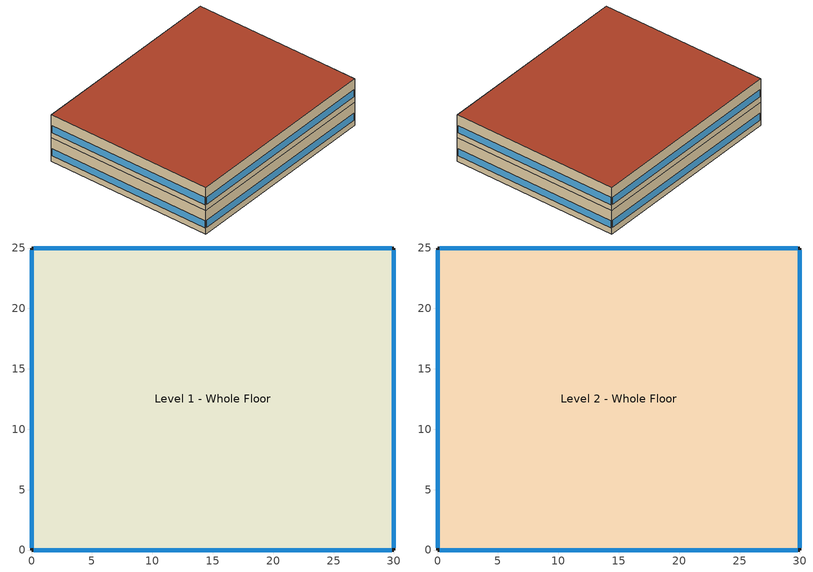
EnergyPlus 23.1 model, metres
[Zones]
Level 1 - Whole Floor
 floor ground (constr-default-slabongrade): 0,25 30,25 30,0 0,0 z0
 wall outside (constr-default-exteriorwall): 0,0 30,0 30,25 0,25 0,0 z0:3.6
 window (Repair Glazing Construction): 0.2,0 29.8,0 / 29.8,25 0.2,25 z0.9:1.99; 30,0.2 30,24.8 / 0,24.8 0,0.2 z0.9:2
Level 2 - Whole Floor
 floor to Level 1 - Whole Floor (constr-default-interiorfloor): 0,25 30,25 30,0 0,0 z3.6
 wall outside (constr-default-exteriorwall): 0,0 30,0 30,25 0,25 0,0 z3.6:7.2
 window (Repair Glazing Construction): 0.2,0 29.8,0 / 29.8,25 0.2,25 z4.5:5.59; 30,0.2 30,24.8 / 0,24.8 0,0.2 z4.5:5.6
 roof outside (constr-default-roof): 0,0 30,0 30,25 0,25 z7.2
[Building]
Office Building: 0
[Site:Location]
Tucson AZ: 32.22174, -110.926, -7, 758
[SizingPeriod:DesignDay]
Tucson-Davis-Monthan.AFB Ann Clg .4% Condns DB=>MWB: 6, 21, SummerDesignDay, 40.8, 16.9, DefaultMultipliers, , WetBulb, 18.6, , , , 6, 91810, 4.6, 310, No, No, No, ASHRAETau2017, , , 0.357, 2.321
Tucson-Davis-Monthan.AFB Ann Htg 99.6% Condns DB: 12, 21, WinterDesignDay, 0.1, 0, DefaultMultipliers, , WetBulb, 0.1, , , , , 91810, 2.4, 140, No, No, No, ASHRAEClearSky, , , , , 0
[Site:GroundTemperature:BuildingSurface]
18, 18, 18, 18, 18, 18, 18, 18, 18, 18, 18, 18
[Material]
mat-default-i03-75mm-insulation-board: MediumRough, 0.0762, 0.03, 43, 1210
mat-default-m14-150mm-heavyweight-concrete: MediumRough, 0.1524, 1.95, 2240, 900
mat-lib-m01-100mm-brick: MediumRough, 0.1016, 0.89, 1920, 790
mat-lib-i02-50mm-insulation-board: MediumRough, 0.0508, 0.03, 43, 1210
mat-lib-g01a-19mm-gypsum-board: MediumSmooth, 0.019, 0.16, 800, 1090
mat-lib-f16-acoustic-tile: MediumSmooth, 0.0191, 0.06, 368, 590
mat-lib-m14a-100mm-heavyweight-concrete; mat-default-m14a-100mm-heavyweight-concrete: MediumRough, 0.1016, 1.95, 2240, 900
mat-default-f13-built-up-roofing: Rough, 0.0095, 0.16, 1120, 1460
[Construction]
constr-default-slabongrade: mat-default-i03-75mm-insulation-board, mat-default-m14-150mm-heavyweight-concrete
constr-default-exteriorwall: mat-lib-m01-100mm-brick, mat-lib-i02-50mm-insulation-board, mat-lib-f04-wall-air-space-resistance, mat-lib-g01a-19mm-gypsum-board
constr-default-interiorfloor: mat-lib-f16-acoustic-tile, mat-lib-f05-ceiling-air-space-resistance, mat-lib-m14a-100mm-heavyweight-concrete
constr-default-roof: mat-default-f13-built-up-roofing, mat-default-i03-75mm-insulation-board, mat-default-m14a-100mm-heavyweight-concrete
Repair Glazing Construction: Repair Glazing
[Material:NoMass]
mat-lib-f04-wall-air-space-resistance: MediumRough, 0.15
mat-lib-f05-ceiling-air-space-resistance: MediumRough, 0.18
[WindowMaterial:SimpleGlazingSystem]
Repair Glazing: 2.4, 0.35, 0.5
[Zone]
Level 1 - Whole Floor; Level 2 - Whole Floor: , , , , , , , 2700, 750
[ZoneInfiltration:DesignFlowRate]
Level 1 - Whole Floor Infiltration: Level 1 - Whole Floor, Always On, Flow/ExteriorWallArea, , , 0.00056896
Level 2 - Whole Floor Infiltration: Level 2 - Whole Floor, Always On, Flow/ExteriorWallArea, , , 0.00056896
[People]
Level 1 - Whole Floor People: Level 1 - Whole Floor, sch-lib-office-occupancy, People, 16.5881, , , , , Activity 120 W
Level 2 - Whole Floor People: Level 2 - Whole Floor, sch-lib-office-occupancy, People, 16.5881, , , , , Activity 120 W
[Lights]
Level 1 - Whole Floor Lights: Level 1 - Whole Floor, sch-lib-office-lighting, Watts/Area, , 6.888903
Level 2 - Whole Floor Lights: Level 2 - Whole Floor, sch-lib-office-lighting, Watts/Area, , 6.888903
[ElectricEquipment]
Level 1 - Whole Floor Equipment: Level 1 - Whole Floor, sch-lib-office-occupancy, Watts/Area, , 6.78
Level 2 - Whole Floor Equipment: Level 2 - Whole Floor, sch-lib-office-occupancy, Watts/Area, , 6.78
[ThermostatSetpoint:DualSetpoint]
Level 1 - Whole Floor Thermostat Dual SP Control; Level 2 - Whole Floor Thermostat Dual SP Control: sch-sp-heating-1, sch-sp-cooling-1
[ZoneControl:Thermostat]
Level 1 - Whole Floor Thermostat: Level 1 - Whole Floor, Model-Always 4, ThermostatSetpoint:DualSetpoint, Level 1 - Whole Floor Thermostat Dual SP Control
Level 2 - Whole Floor Thermostat: Level 2 - Whole Floor, Model-Always 4, ThermostatSetpoint:DualSetpoint, Level 2 - Whole Floor Thermostat Dual SP Control
[HVACTemplate:Zone:Unitary]
Level 1 - Whole Floor: Level 1 - Whole Floor PSZ-HP, , autosize, , , Flow/Area, , 0.000432
Level 2 - Whole Floor: Level 2 - Whole Floor PSZ-HP, , autosize, , , Flow/Area, , 0.000432
[HVACTemplate:System:UnitaryHeatPump:AirToAir]
Level 1 - Whole Floor PSZ-HP: , Level 1 - Whole Floor, autosize, autosize, , , BlowThrough, 0.6, 500, 0.9, , SingleSpeedDX, , 12.8, autosize, autosize, 3, SingleSpeedDXHeatPump, , 45, autosize, 2.75, -8, , , , , Gas, , autosize, , , , autosize, autosize, , NoEconomizer
Level 2 - Whole Floor PSZ-HP: , Level 2 - Whole Floor, autosize, autosize, , , BlowThrough, 0.6, 500, 0.9, , SingleSpeedDX, , 12.8, autosize, autosize, 3, SingleSpeedDXHeatPump, , 45, autosize, 2.75, -8, , , , , Gas, , autosize, , , , autosize, autosize, , NoEconomizer
[Schedule:Compact]
sch-lib-office-occupancy: Fraction, Through: 12/31, For: Monday Tuesday Wednesday Thursday Friday SummerDesignDay, Until: 06:00, 0, Until: 07:00, 0.1, Until: 08:00, 0.2, Until: 12:00, 0.95, Until: 13:00, 0.5, Until: 17:00, 0.95, Until: 18:00, 0.3, Until: 22:00, 0.1, Until: 24:00, 0.05, For: Saturday WinterDesignDay, Until: 06:00, 0, Until: 08:00, 0.1, Until: 12:00, 0.3, Until: 17:00, 0.1, Until: 19:00, 0.05, Until: 24:00, 0, For: Sunday Holiday, Until: 06:00, 0, Until: 18:00, 0.05, Until: 24:00, 0, For: AllOtherDays, Until: 06:00, 0, Until: 18:00, 0.05, Until: 24:00, 0
sch-lib-office-lighting: Fraction, Through: 12/31, For: Monday Tuesday Wednesday Thursday Friday SummerDesignDay, Until: 05:00, 0.05, Until: 07:00, 0.1, Until: 08:00, 0.3, Until: 17:00, 0.9, Until: 18:00, 0.5, Until: 20:00, 0.3, Until: 22:00, 0.2, Until: 23:00, 0.1, Until: 24:00, 0.05, For: Saturday WinterDesignDay, Until: 06:00, 0.05, Until: 08:00, 0.1, Until: 12:00, 0.3, Until: 17:00, 0.15, Until: 24:00, 0.05, For: Sunday Holiday, Until: 24:00, 0.05, For: AllOtherDays, Until: 24:00, 0.05
sch-sp-heating-1: Temperature, Through: 12/31, For: Monday Tuesday Wednesday Thursday Friday, Until: 06:00, 15.56, Until: 19:00, 21.11, Until: 24:00, 15.56, For: Saturday Sunday Holiday SummerDesignDay, Until: 24:00, 15.56, For: WinterDesignDay, Until: 24:00, 21.11, For: AllOtherDays, Until: 24:00, 15.56
sch-sp-cooling-1: Temperature, Through: 12/31, For: Monday Tuesday Wednesday Thursday Friday, Until: 06:00, 29.44, Until: 18:00, 23.89, Until: 24:00, 29.44, For: Saturday Sunday Holiday WinterDesignDay, Until: 24:00, 29.44, For: SummerDesignDay, Until: 24:00, 23.89, For: AllOtherDays, Until: 24:00, 29.44
Activity 120 W: ActivityLevel, Through: 12/31, For: AllDays, Until: 24:00, 120
Always On: OnOff, Through: 12/31, For: AllDays, Until: 24:00, 1
Model-Always 4: Model Any Number, Through: 12/31, For: AllDays, Until: 24:00, 4
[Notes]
IDF written by gbxml2idf 0.5 (M4) (no date here: the same input gives the same text)
gbXML: output3.assembled.gbxml (sha256 7437f176bc07d574db9455625790091f8307bc3737a39941646b2d1c0e5785ad)
notes: output3.pipeline_notes.xml
every object carries its source: stated | derived | assumed | user | reference | EnergyPlus default
source: derived; EnergyPlus 23.1 (the schema in use)
source: derived; sizing only when an HVAC fragment with sizing objects is inserted (zone and system sizing; plant sizing only when it has Sizing:Plant); the weather-file run period is the simulation
source: stated; gbXML: bldg-1; North Axis = CADModelAzimuth of the gbXML; terrain, convergence and warm-up fields are left blank = EnergyPlus defaults
source: EnergyPlus default (schema)
source: derived; the gbXML polygons are counterclockwise seen from outside, in absolute coordinates
source: assumed (notes RunPeriod); no year (typical weather); the start day is a Friday as on 2021-01-01
source: derived (notes Holidays); 2021-01-01
source: derived (notes Holidays); 2021-01-18
source: derived (notes Holidays); 2021-02-15
source: derived (notes Holidays); 2021-05-31
source: derived (notes Holidays); 2021-07-04
source: derived (notes Holidays); 2021-09-06
source: derived (notes Holidays); 2021-10-11
source: derived (notes Holidays); 2021-11-11
source: derived (notes Holidays); 2021-11-25
source: derived (notes Holidays); 2021-12-25
source: stated (gbXML Surface SlabOnGrade); gbXML: surf-sp-main-L1-floor-1
